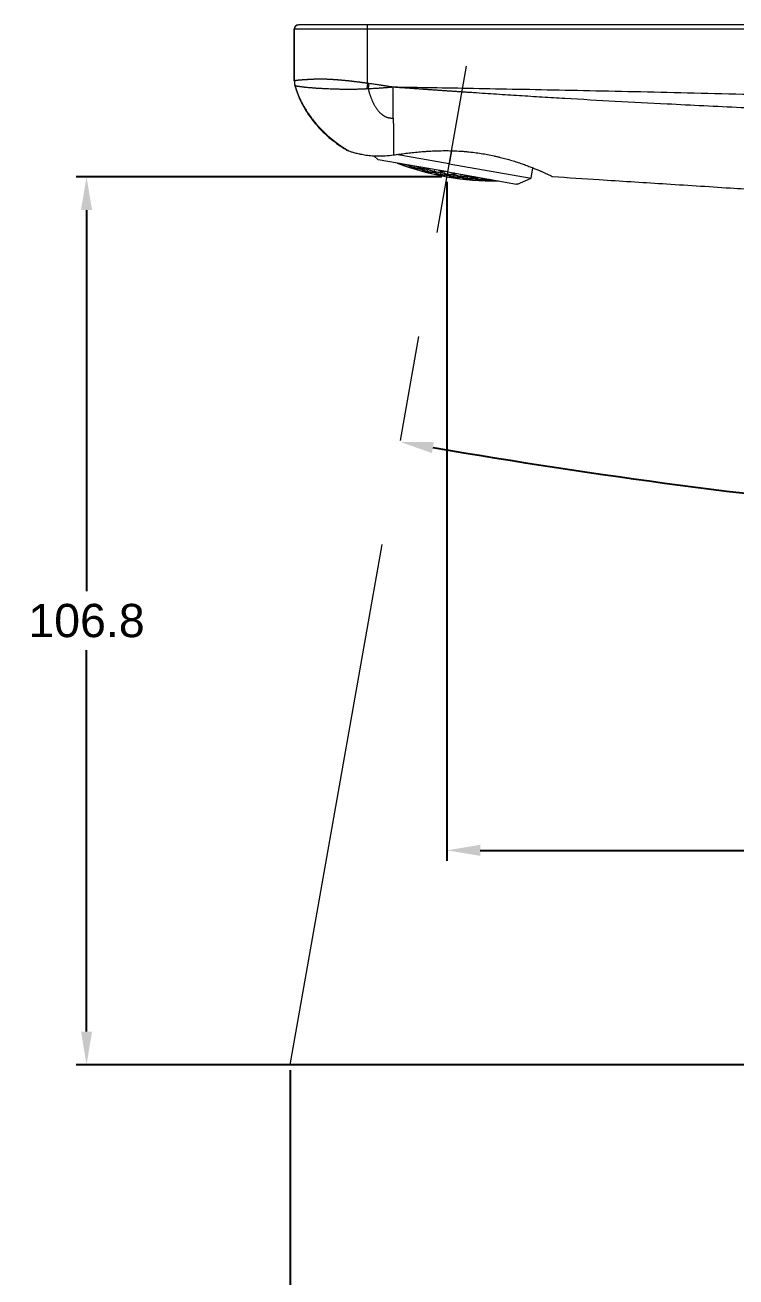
# Model space of a CAD drawing. Header units: millimetres. Extents: x 12315 to 13156, y -3112 to -2518.
# Drawn here: x 12731 to 12816.4, y -2922.5 to -2772 of the extents above; entities that cross this region are included whole.
import ezdxf

# ---------------------------------------------------------------- set-up
doc = ezdxf.new("R2010")
doc.units = ezdxf.units.MM
doc.linetypes.add('CENTERX2', pattern=[101.6, 63.5, -12.7, 12.7, -12.7])
doc.layers.add('CENTER', color=1, linetype='CENTERX2', lineweight=15)
doc.layers.add('DIM_', color=5, linetype='Continuous', lineweight=9)
doc.styles.get("Standard").update_dxf_attribs({"font": 'arial.ttf'})
doc.dimstyles.new('사본(2) STANDARD', dxfattribs={"dimscale": 0, "dimtxt": 4, "dimasz": 4, "dimexe": 1.25, "dimexo": 0.625, "dimgap": 1.5, "dimtad": 3, "dimtih": 1, "dimtoh": 1, "dimdec": 1, "dimzin": 9, "dimdsep": 46, "dimtxsty": 'Standard', "dimcen": 2.5, "dimclrd": 5, "dimclre": 5, "dimclrt": 5, "dimadec": 0, "dimazin": 0, "dimtfac": 1, "dimtdec": 1, "dimtmove": 0, "dimatfit": 3, "dimfxl": 1.25, "dimtfill": 1, "dimtolj": 1, "dimtzin": 0, "dimarcsym": 0})

# ---------------------------------------------------------------- blocks, each defined once
blk = doc.blocks.new('*D7')
at = {"layer": 'Defpoints', "color": 0, "transparency": 16777216}
for p in [(12781.68, -2790.27), (12738.36, -2897.03), (12888.82, -2897.03)]:
    blk.add_point(p, dxfattribs=at)
at = {"layer": 'DIM_', "color": 5, "lineweight": -2, "transparency": 16777216}
for p, q in [((12781.06, -2790.27), (12737.11, -2790.27)), ((12738.36, -2794.27), (12738.36, -2840.11)), ((12738.36, -2893.03), (12738.36, -2847.19)), ((12888.19, -2897.03), (12737.11, -2897.03))]:
    blk.add_line(p, q, dxfattribs=at)
at = {"layer": 'DIM_', "color": 5, "transparency": 16777216}
for points in [[(12737.7, -2794.27), (12739.03, -2794.27), (12738.36, -2790.27)], [(12737.7, -2893.03), (12739.03, -2893.03), (12738.36, -2897.03)]]:
    blk.add_solid(points, dxfattribs=at)
at = {"layer": 'DIM_', "color": 5, "transparency": 16777216, "insert": (12738.36, -2843.65), "char_height": 4, "attachment_point": 5, "bg_fill": 3, "box_fill_scale": 1.1, "bg_fill_color": 256, "bg_fill_true_color": 13158600, "bg_fill_transparency": 0}
blk.add_mtext('\\A1;106.8', dxfattribs=at)
blk = doc.blocks.new('*D8')
at = {"layer": 'Defpoints', "color": 0, "transparency": 16777216}
for p in [(12762.86, -2897.03), (12914.07, -2897.73), (12914.07, -2929.79)]:
    blk.add_point(p, dxfattribs=at)
at = {"layer": 'DIM_', "color": 5, "lineweight": -2, "transparency": 16777216}
for p, q in [((12762.86, -2897.66), (12762.86, -2931.04)), ((12914.07, -2898.36), (12914.07, -2931.04)), ((12766.86, -2929.79), (12830.42, -2929.79)), ((12910.07, -2929.79), (12846.5, -2929.79))]:
    blk.add_line(p, q, dxfattribs=at)
at = {"layer": 'DIM_', "color": 5, "transparency": 16777216}
for points in [[(12766.86, -2929.13), (12766.86, -2930.46), (12762.86, -2929.79)], [(12910.07, -2929.13), (12910.07, -2930.46), (12914.07, -2929.79)]]:
    blk.add_solid(points, dxfattribs=at)
at = {"layer": 'DIM_', "color": 5, "transparency": 16777216, "insert": (12838.46, -2929.79), "char_height": 4, "attachment_point": 5, "bg_fill": 3, "box_fill_scale": 1.1, "bg_fill_color": 256, "bg_fill_true_color": 13158600, "bg_fill_transparency": 0}
blk.add_mtext('\\A1;151.2', dxfattribs=at)
blk = doc.blocks.new('*D9')
at = {"layer": 'Defpoints', "color": 0, "transparency": 16777216}
for p in [(12781.68, -2790.27), (12914.07, -2861.38), (12914.07, -2871.25)]:
    blk.add_point(p, dxfattribs=at)
at = {"layer": 'DIM_', "color": 5, "lineweight": -2, "transparency": 16777216}
for p, q in [((12781.68, -2790.89), (12781.68, -2872.5)), ((12914.07, -2862), (12914.07, -2872.5)), ((12785.68, -2871.25), (12839.82, -2871.25)), ((12910.07, -2871.25), (12855.93, -2871.25))]:
    blk.add_line(p, q, dxfattribs=at)
at = {"layer": 'DIM_', "color": 5, "transparency": 16777216}
for points in [[(12785.68, -2870.58), (12785.68, -2871.91), (12781.68, -2871.25)], [(12910.07, -2870.58), (12910.07, -2871.91), (12914.07, -2871.25)]]:
    blk.add_solid(points, dxfattribs=at)
at = {"layer": 'DIM_', "color": 5, "transparency": 16777216, "insert": (12847.88, -2871.25), "char_height": 4, "attachment_point": 5, "bg_fill": 3, "box_fill_scale": 1.1, "bg_fill_color": 256, "bg_fill_true_color": 13158600, "bg_fill_transparency": 0}
blk.add_mtext('\\A1;132.4', dxfattribs=at)
blk = doc.blocks.new('*D11')
at = {"layer": 'Defpoints', "color": 0, "transparency": 16777216}
for p in [(12784.03, -2776.96), (12914.07, -2820.02), (12821.8, -2828.85), (12762.86, -2897.03), (12914.07, -2902.73)]:
    blk.add_point(p, dxfattribs=at)
at = {"layer": 'DIM_', "color": 5, "lineweight": -2, "transparency": 16777216}
for start, end in [(260.28837, 264.62102), (265.37876, 269.71163)]:
    blk.add_arc((12914.07, -2039.46), 794.76, start, end, dxfattribs=at)
at = {"layer": 'DIM_', "color": 5, "transparency": 16777216}
for points in [[(12779.89, -2823.49), (12780.11, -2822.18), (12776.06, -2822.15)], [(12910.07, -2833.55), (12910.07, -2834.88), (12914.07, -2834.22)]]:
    blk.add_solid(points, dxfattribs=at)
at = {"layer": 'DIM_', "color": 5, "transparency": 16777216, "insert": (12844.8, -2831.2), "char_height": 4, "attachment_point": 5, "bg_fill": 3, "box_fill_scale": 1.1, "bg_fill_color": 256, "bg_fill_true_color": 13158600, "bg_fill_transparency": 0}
blk.add_mtext('\\A1;10°', dxfattribs=at)

msp = doc.modelspace()

# ---------------------------------------------------------------- linework, layer by layer
at = {"linetype": 'Continuous', "lineweight": 18}
for p, q in [((12917.4, -2772.03), (12772.14, -2772.03)), ((12772.14, -2772.53), (12772.14, -2772.03)), ((12763.33, -2772.53), (12763.33, -2778.74)), ((12772.14, -2779.01), (12772.04, -2779.68)), ((12769.56, -2787.04), (12769.56, -2787.01)), ((12772.91, -2787.74), (12773.41, -2788.22)), ((12781.78, -2789.7), (12773.41, -2788.22)), ((12781.96, -2788.71), (12775.57, -2787.59)), ((12776.11, -2788.7), (12776.11, -2788.71)), ((12776.25, -2788.76), (12776.26, -2788.73)), ((12781.96, -2788.71), (12791.8, -2790.45)), ((12776.63, -2788.92), (12776.65, -2788.8)), ((12776.91, -2788.84), (12776.91, -2788.85)), ((12777.05, -2788.9), (12777.06, -2788.87)), ((12777.27, -2789.13), (12777.29, -2789.02)), ((12777.67, -2789.16), (12777.66, -2789.23)), ((12777.78, -2788.99), (12777.75, -2789.17)), ((12777.81, -2789.28), (12777.82, -2789.21)), ((12778.19, -2789.41), (12778.21, -2789.3)), ((12778.49, -2789.23), (12778.47, -2789.34)), ((12778.58, -2789.13), (12778.56, -2789.23)), ((12778.61, -2789.38), (12778.63, -2789.27)), ((12778.84, -2789.59), (12778.86, -2789.48)), ((12779.24, -2789.61), (12779.23, -2789.68)), ((12779.3, -2789.26), (12779.29, -2789.36)), ((12779.36, -2789.4), (12779.32, -2789.61)), ((12779.38, -2789.71), (12779.39, -2789.64)), ((12779.44, -2789.4), (12779.46, -2789.29)), ((12779.79, -2789.83), (12779.81, -2789.72)), ((12780.06, -2789.63), (12780.04, -2789.74)), ((12780.18, -2789.42), (12780.15, -2789.63)), ((12780.2, -2789.77), (12780.22, -2789.67)), ((12780.39, -2789.97), (12780.41, -2789.85)), ((12780.83, -2789.97), (12780.81, -2790.04)), ((12780.9, -2789.58), (12780.88, -2789.72)), ((12780.95, -2789.76), (12780.91, -2789.97)), ((12780.97, -2790.07), (12780.98, -2790)), ((12780.98, -2789.56), (12780.98, -2789.57)), ((12781.02, -2789.75), (12781.04, -2789.61)), ((12781.38, -2790.17), (12781.4, -2790.05)), ((12781.66, -2789.96), (12781.64, -2790.06)), ((12781.78, -2789.7), (12781.73, -2789.95)), ((12781.78, -2789.7), (12790.03, -2791.15)), ((12781.78, -2790.09), (12781.8, -2789.98)), ((12782, -2790.28), (12782.02, -2790.16)), ((12782.43, -2790.25), (12782.42, -2790.33)), ((12782.49, -2789.87), (12782.47, -2790.01)), ((12782.54, -2790.04), (12782.5, -2790.25)), ((12782.58, -2789.84), (12782.57, -2789.85)), ((12782.62, -2790.03), (12782.64, -2789.89)), ((12783.26, -2790.2), (12783.24, -2790.31)), ((12783.37, -2789.98), (12783.34, -2790.19)), ((12783.4, -2790.33), (12783.42, -2790.22)), ((12784.1, -2790.11), (12784.08, -2790.22)), ((12784.16, -2790.24), (12784.13, -2790.46)), ((12784.24, -2790.23), (12784.26, -2790.14)), ((12784.98, -2790.26), (12784.97, -2790.36)), ((12791.8, -2790.45), (12792.02, -2789.21)), ((12782.57, -2790.35), (12782.59, -2790.28)), ((12782.99, -2790.43), (12783.01, -2790.31)), ((12783.61, -2790.5), (12783.63, -2790.39)), ((12784.05, -2790.46), (12784.04, -2790.53)), ((12784.19, -2790.55), (12784.2, -2790.48)), ((12784.6, -2790.6), (12784.62, -2790.49)), ((12784.89, -2790.37), (12784.87, -2790.48)), ((12785.02, -2790.49), (12785.04, -2790.38)), ((12785.24, -2790.65), (12785.26, -2790.54)), ((12785.67, -2790.59), (12785.66, -2790.66)), ((12785.78, -2790.41), (12785.75, -2790.58)), ((12785.81, -2790.67), (12785.82, -2790.6)), ((12786.23, -2790.71), (12786.25, -2790.59)), ((12786.51, -2790.53), (12786.5, -2790.57)), ((12786.87, -2790.72), (12786.89, -2790.61)), ((12787.3, -2790.67), (12787.29, -2790.71)), ((12787.45, -2790.71), (12787.45, -2790.7)), ((12790.15, -2791.18), (12790.03, -2791.15)), ((12790.15, -2791.18), (12791.8, -2790.45))]:
    msp.add_line(p, q, dxfattribs=at)
at = {"linetype": 'Continuous', "lineweight": 13}
for p, q in [((12917.4, -2772.53), (12772.14, -2772.53)), ((12772.3, -2779.04), (12772.21, -2779.67)), ((12782.23, -2787.16), (12781.96, -2788.71))]:
    msp.add_line(p, q, dxfattribs=at)
at = {"linetype": 'Continuous', "lineweight": 18}
for radius, start, end in [(33.37, 249.3334, 270.6668), (33.36, 249.4072, 270.5926), (33.32, 250.5061, 251.0113), (33.32, 252.1672, 252.6702), (33.32, 253.3238, 253.8256), (33.32, 254.9745, 255.4749), (33.32, 256.1254, 256.6661), (33.32, 257.7287, 258.2449), (33.32, 258.9415, 259.4574), (33.32, 260.5426, 261.0585), (33.32, 261.7551, 262.2713), (33.32, 263.3339, 263.8746), (33.32, 264.5251, 265.0428), (33.32, 266.1571, 266.6589), (33.32, 267.3298, 267.8502), (33.32, 268.9539, 269.4765)]:
    msp.add_arc((12787.48, -2757.41), radius, start, end, dxfattribs=at)
for centre, major_axis, ratio, start_param, end_param in [((12763.84, -2772.53), (0, -0.5), 0.999974, 3.141593, 4.712387), ((12763.84, -2772.53), (0, 0.5), 0.999974, 0, 0.380353), ((12785.11, -2756.99), (-5.74, -32.54), 0.866025, 6.161486, 6.168125), ((12787.04, -2757.33), (5.8, 32.87), 0.866025, 2.959254, 2.965886), ((12787.11, -2757.34), (-5.8, -32.88), 0.866025, 6.100954, 6.115133), ((12784.72, -2756.92), (-5.72, -32.42), 0.866025, 6.198763, 6.210463), ((12784.64, -2756.91), (5.71, 32.39), 0.866025, 3.063456, 3.068853), ((12787.84, -2757.47), (5.8, 32.88), 0.866025, 2.959363, 2.985195), ((12787.91, -2757.48), (-5.8, -32.87), 0.866025, 6.100936, 6.126771), ((12785.44, -2757.05), (5.75, 32.63), 0.866025, 3.055237, 3.069348), ((12785.51, -2757.06), (-5.76, -32.65), 0.866025, 6.204477, 6.211066), ((12787.44, -2757.4), (5.8, 32.88), 0.866025, 3.001948, 3.008532), ((12785.04, -2756.98), (5.73, 32.52), 0.866025, 3.085942, 3.111706), ((12787.51, -2757.41), (-5.8, -32.88), 0.866025, 6.143628, 6.15771), ((12785.12, -2756.99), (-5.74, -32.54), 0.866025, 6.227572, 6.253319), ((12788.63, -2757.61), (5.78, 32.8), 0.866025, 2.965178, 2.98484), ((12788.71, -2757.63), (-5.78, -32.79), 0.866025, 6.108776, 6.126167), ((12788.23, -2757.54), (5.79, 32.85), 0.866025, 3.001885, 3.027576), ((12784.64, -2756.91), (5.71, 32.39), 0.866025, 3.12867, 3.154515), ((12788.31, -2757.55), (-5.79, -32.84), 0.866025, 6.143236, 6.168933), ((12784.71, -2756.92), (-5.72, -32.42), 0.866025, 6.270273, 6.296098), ((12785.84, -2757.12), (5.77, 32.72), 0.866025, 3.097851, 3.111888), ((12785.91, -2757.13), (-5.77, -32.73), 0.866025, 6.247024, 6.25358), ((12787.84, -2757.47), (5.8, 32.88), 0.866025, 3.044299, 3.050853), ((12785.43, -2757.05), (5.75, 32.63), 0.866025, 3.128765, 3.15442), ((12789.04, -2757.68), (5.77, 32.73), 0.866025, 3.001186, 3.026968), ((12787.92, -2757.48), (-5.8, -32.87), 0.866025, 6.18576, 6.200609), ((12785.51, -2757.06), (-5.76, -32.65), 0.866025, 6.270365, 6.296006), ((12789.11, -2757.7), (-5.77, -32.72), 0.866025, 6.14296, 6.168752), ((12788.64, -2757.61), (5.78, 32.8), 0.866025, 3.043956, 3.069569), ((12785.04, -2756.98), (5.73, 32.52), 0.866025, 3.171393, 3.197157), ((12788.71, -2757.63), (-5.78, -32.79), 0.866025, 6.185758, 6.211379), ((12785.11, -2756.99), (-5.74, -32.54), 0.866025, 0.02978, 0.055527), ((12786.23, -2757.19), (5.78, 32.79), 0.866025, 3.139531, 3.154357), ((12789.84, -2757.82), (5.74, 32.54), 0.866025, 3.017674, 3.026532), ((12786.31, -2757.2), (-5.78, -32.8), 0.866025, 0.005739, 0.012761), ((12788.24, -2757.54), (5.79, 32.85), 0.866025, 3.086342, 3.093363), ((12785.84, -2757.12), (5.77, 32.72), 0.866025, 3.171211, 3.196818), ((12789.44, -2757.75), (5.76, 32.65), 0.866025, 3.043741, 3.069474), ((12788.31, -2757.55), (-5.79, -32.84), 0.866025, 6.228163, 6.242743), ((12784.64, -2756.91), (5.71, 32.39), 0.866025, 3.214286, 3.219389), ((12785.91, -2757.13), (-5.77, -32.73), 0.866025, 0.029605, 0.055201), ((12789.51, -2757.77), (-5.75, -32.63), 0.866025, 6.185193, 6.21094), ((12784.71, -2756.92), (-5.72, -32.42), 0.866025, 0.07246, 0.087437), ((12789.04, -2757.68), (5.77, 32.73), 0.866025, 3.086392, 3.111988), ((12785.44, -2757.05), (5.75, 32.63), 0.866025, 3.213577, 3.239324), ((12789.11, -2757.7), (-5.77, -32.72), 0.866025, 6.227874, 6.253481), ((12785.51, -2757.06), (-5.76, -32.65), 0.866025, 0.071944, 0.097677), ((12790.24, -2757.89), (5.72, 32.42), 0.866025, 3.054246, 3.06887), ((12790.31, -2757.91), (-5.71, -32.39), 0.866025, 6.205049, 6.210445), ((12786.24, -2757.19), (5.78, 32.79), 0.866025, 3.213225, 3.238846), ((12789.84, -2757.82), (5.74, 32.54), 0.866025, 3.085979, 3.111726), ((12785.04, -2756.98), (5.73, 32.52), 0.866025, 3.256574, 3.260053), ((12789.91, -2757.84), (-5.73, -32.52), 0.866025, 6.227535, 6.253299), ((12785.11, -2756.99), (-5.74, -32.54), 0.866025, 0.114885, 0.123919), ((12785.84, -2757.12), (5.77, 32.72), 0.866025, 3.255851, 3.281643), ((12785.91, -2757.13), (-5.77, -32.73), 0.866025, 0.114625, 0.140407), ((12790.24, -2757.89), (5.72, 32.42), 0.866025, 3.12868, 3.154505), ((12790.32, -2757.91), (-5.71, -32.39), 0.866025, 6.270263, 6.296108), ((12786.64, -2757.26), (5.79, 32.84), 0.866025, 3.182035, 3.196615), ((12786.71, -2757.27), (-5.79, -32.85), 0.866025, 0.04823, 0.05525), ((12788.64, -2757.61), (5.78, 32.8), 0.866025, 3.128832, 3.135853), ((12788.72, -2757.63), (-5.78, -32.79), 0.866025, 6.27042, 6.285247), ((12786.31, -2757.2), (-5.78, -32.8), 0.866025, 0.072024, 0.097637), ((12789.44, -2757.75), (5.76, 32.65), 0.866025, 3.128772, 3.154413), ((12789.52, -2757.77), (-5.75, -32.63), 0.866025, 6.270358, 6.296013), ((12787.04, -2757.33), (5.8, 32.87), 0.866025, 3.224169, 3.239018), ((12787.11, -2757.34), (-5.8, -32.88), 0.866025, 0.09074, 0.097294), ((12789.04, -2757.68), (5.77, 32.73), 0.866025, 3.171198, 3.177754), ((12786.64, -2757.26), (5.79, 32.84), 0.866025, 3.255845, 3.281542), ((12789.11, -2757.7), (-5.77, -32.72), 0.866025, 0.029618, 0.044004), ((12786.71, -2757.27), (-5.79, -32.85), 0.866025, 0.114105, 0.139796), ((12789.84, -2757.82), (5.74, 32.54), 0.866025, 3.171373, 3.19712), ((12786.24, -2757.19), (5.78, 32.79), 0.866025, 3.298611, 3.316002), ((12789.91, -2757.84), (-5.73, -32.52), 0.866025, 0.0298, 0.055564), ((12786.31, -2757.2), (-5.78, -32.8), 0.866025, 0.156842, 0.176355), ((12787.44, -2757.4), (5.8, 32.88), 0.866025, 3.266807, 3.281238), ((12787.51, -2757.41), (-5.8, -32.88), 0.866025, 0.132799, 0.139558), ((12789.44, -2757.75), (5.76, 32.65), 0.866025, 3.213537, 3.220301), ((12787.04, -2757.33), (5.8, 32.87), 0.866025, 3.298095, 3.323931), ((12789.51, -2757.77), (-5.75, -32.63), 0.866025, 0.071984, 0.08662), ((12787.11, -2757.34), (-5.8, -32.88), 0.866025, 0.156398, 0.182231), ((12790.24, -2757.89), (5.72, 32.42), 0.866025, 3.214053, 3.228907), ((12790.31, -2757.91), (-5.71, -32.39), 0.866025, 0.072694, 0.077796), ((12787.84, -2757.47), (5.8, 32.88), 0.866025, 3.309117, 3.323822), ((12787.91, -2757.48), (-5.8, -32.87), 0.866025, 0.175442, 0.18225), ((12789.84, -2757.82), (5.74, 32.54), 0.866025, 3.256478, 3.263292), ((12789.91, -2757.84), (-5.73, -32.52), 0.866025, 0.114981, 0.11846)]:
    msp.add_ellipse(centre, major_axis=major_axis, ratio=ratio, start_param=start_param, end_param=end_param, dxfattribs=at)
for points, knots in [([(12763.47, -2772.18), (12763.45, -2772.21), (12763.41, -2772.26), (12763.36, -2772.35), (12763.33, -2772.44), (12763.33, -2772.51), (12763.33, -2772.54)], [0, 0, 0, 0, 0.26301, 0.520426, 0.767338, 1, 1, 1, 1]), ([(12763.34, -2772.53), (12763.33, -2772.53), (12763.33, -2772.53), (12763.33, -2772.53), (12763.33, -2772.53)], [0, 0, 0, 0, 0.995302, 1, 1, 1, 1]), ([(12763.38, -2779.2), (12763.62, -2780.07), (12764.26, -2781.72), (12765.8, -2783.93), (12767.6, -2785.71), (12768.93, -2786.64), (12769.57, -2787.01)], [0, 0, 0, 0, 0.261018, 0.522352, 0.78375, 1, 1, 1, 1]), ([(12769.56, -2787.04), (12769.56, -2787.04), (12769.58, -2787.05), (12769.68, -2787.09), (12769.76, -2787.11), (12769.86, -2787.15)], [0, 0, 0, 0, 0.499609, 0.499609, 1, 1, 1, 1]), ([(12769.86, -2787.15), (12769.95, -2787.18), (12770.05, -2787.22), (12770.3, -2787.3), (12770.44, -2787.34), (12770.75, -2787.43), (12770.93, -2787.47), (12771.18, -2787.53), (12771.25, -2787.54), (12771.33, -2787.56), (12771.38, -2787.57), (12771.41, -2787.57), (12771.54, -2787.6), (12771.65, -2787.62), (12772, -2787.67), (12772.25, -2787.7), (12772.77, -2787.75), (12773.05, -2787.77), (12773.49, -2787.77), (12773.64, -2787.77), (12773.87, -2787.77), (12773.99, -2787.77), (12774.11, -2787.76), (12774.19, -2787.76), (12774.23, -2787.75), (12774.59, -2787.73), (12774.93, -2787.7), (12775.27, -2787.65)], [0, 0, 0, 0, 0.125, 0.125, 0.25, 0.25, 0.375, 0.375, 0.40625, 0.421875, 0.421875, 0.4375, 0.4375, 0.5, 0.5, 0.625, 0.625, 0.75, 0.75, 0.8125, 0.8125, 0.84375, 0.859375, 0.859375, 0.875, 0.875, 1, 1, 1, 1]), ([(12775.27, -2787.65), (12775.51, -2787.61), (12776, -2787.55), (12776.75, -2787.45), (12777.52, -2787.36), (12778.05, -2787.31), (12778.59, -2787.26), (12778.86, -2787.24), (12779.2, -2787.22), (12779.27, -2787.21), (12779.41, -2787.2), (12779.48, -2787.2), (12779.69, -2787.19), (12779.82, -2787.18), (12780.24, -2787.16), (12780.8, -2787.14), (12781.63, -2787.13), (12782.19, -2787.14), (12782.75, -2787.16), (12783.03, -2787.18), (12783.46, -2787.2), (12783.6, -2787.21), (12783.81, -2787.23), (12783.88, -2787.24), (12784.02, -2787.25), (12784.37, -2787.28), (12784.99, -2787.35), (12785.79, -2787.47), (12786.58, -2787.6), (12787.09, -2787.71), (12787.41, -2787.78), (12787.47, -2787.79), (12787.6, -2787.82), (12787.66, -2787.83), (12787.84, -2787.88), (12787.97, -2787.91), (12788.33, -2788), (12788.8, -2788.12), (12789.48, -2788.31), (12790.11, -2788.51), (12790.52, -2788.65), (12790.81, -2788.75), (12790.91, -2788.79), (12791.09, -2788.85), (12791.19, -2788.89), (12791.46, -2788.99), (12791.8, -2789.12), (12792.28, -2789.31), (12792.56, -2789.43), (12792.77, -2789.52), (12792.87, -2789.56), (12792.96, -2789.6), (12793.03, -2789.63), (12793.06, -2789.64), (12793.21, -2789.71), (12793.32, -2789.76), (12793.53, -2789.85), (12793.72, -2789.94), (12793.96, -2790.05), (12794.08, -2790.11), (12794.16, -2790.15), (12794.2, -2790.17), (12794.23, -2790.18), (12794.25, -2790.19), (12794.26, -2790.2), (12794.3, -2790.22), (12794.36, -2790.25), (12794.38, -2790.25), (12794.38, -2790.25)], [0, 0, 0, 0, 0.03125, 0.0625, 0.09375, 0.125, 0.125, 0.15625, 0.15625, 0.164062, 0.164062, 0.171875, 0.171875, 0.1875, 0.1875, 0.21875, 0.25, 0.28125, 0.28125, 0.3125, 0.3125, 0.328125, 0.328125, 0.335937, 0.335937, 0.34375, 0.375, 0.40625, 0.4375, 0.46875, 0.46875, 0.476562, 0.476562, 0.484375, 0.484375, 0.5, 0.5, 0.53125, 0.5625, 0.59375, 0.625, 0.625, 0.640625, 0.640625, 0.65625, 0.65625, 0.6875, 0.71875, 0.75, 0.75, 0.765625, 0.773437, 0.773437, 0.78125, 0.78125, 0.8125, 0.8125, 0.84375, 0.875, 0.90625, 0.90625, 0.921875, 0.929687, 0.929687, 0.9375, 0.9375, 0.96875, 1, 1, 1, 1]), ([(12794.38, -2790.25), (12796.25, -2790.37), (12800.65, -2790.66), (12807.78, -2791.11), (12815.31, -2791.59), (12822.76, -2792.07), (12830.11, -2792.54), (12837.98, -2793.04), (12846.47, -2793.59), (12855.64, -2794.17), (12861.99, -2794.58), (12865.3, -2794.79)], [0, 0, 0, 0, 0.079273, 0.186261, 0.30131, 0.398095, 0.50134, 0.612013, 0.731229, 0.860178, 1, 1, 1, 1])]:
    msp.add_open_spline(points, degree=3, knots=knots, dxfattribs=at)
for points, degree in [([(12763.66, -2772.07), (12763.47, -2772.18)], 1), ([(12772.14, -2772.03), (12771.92, -2772.03), (12771.45, -2772.03), (12770.68, -2772.03), (12769.83, -2772.03), (12768.91, -2772.03), (12767.93, -2772.03), (12766.98, -2772.03), (12766.1, -2772.03), (12765.35, -2772.03), (12764.79, -2772.03), (12764.44, -2772.03), (12764.21, -2772.03), (12764.07, -2772.03), (12763.97, -2772.03), (12763.9, -2772.03), (12763.85, -2772.03), (12763.84, -2772.03), (12763.84, -2772.03)], 3), ([(12772.14, -2779.01), (12772.14, -2772.53)], 1), ([(12763.34, -2778.74), (12763.34, -2778.8), (12763.35, -2778.92), (12763.37, -2779.1), (12763.4, -2779.22), (12763.41, -2779.28)], 3), ([(12772.04, -2779.68), (12772.1, -2779.68), (12772.16, -2779.68), (12772.21, -2779.67)], 3), ([(12772.21, -2779.67), (12772.33, -2779.67), (12772.55, -2779.66), (12772.85, -2779.64), (12773.12, -2779.63), (12773.36, -2779.61), (12773.57, -2779.6), (12773.75, -2779.58), (12773.92, -2779.57), (12774.09, -2779.56), (12774.26, -2779.55), (12774.44, -2779.53), (12774.61, -2779.52), (12774.78, -2779.51), (12774.94, -2779.49), (12775.09, -2779.48), (12775.19, -2779.48), (12775.23, -2779.47)], 3)]:
    msp.add_open_spline(points, degree=degree, dxfattribs=at)
at = {"linetype": 'Continuous', "lineweight": 13}
for points, degree in [([(12763.34, -2778.74), (12763.34, -2772.53)], 1), ([(12772.14, -2779.01), (12772.16, -2779.02), (12772.19, -2779.02), (12772.25, -2779.03), (12772.28, -2779.04), (12772.3, -2779.04)], 3), ([(12772.21, -2779.67), (12772.47, -2780.7), (12772.87, -2781.77), (12773.45, -2782.76), (12774.24, -2783.27), (12775.24, -2783.22)], 5), ([(12772.3, -2779.04), (12772.42, -2779.05), (12772.63, -2779.08), (12772.92, -2779.12), (12773.19, -2779.16), (12773.42, -2779.2), (12773.62, -2779.23), (12773.8, -2779.25), (12773.97, -2779.28), (12774.13, -2779.3), (12774.3, -2779.33), (12774.46, -2779.35), (12774.63, -2779.38), (12774.79, -2779.41), (12774.95, -2779.43), (12775.1, -2779.45), (12775.19, -2779.47), (12775.23, -2779.47)], 3), ([(12775.23, -2779.47), (12778.23, -2779.52), (12784.68, -2779.63), (12795.66, -2779.84), (12808.02, -2780.1), (12821.32, -2780.43), (12836.24, -2780.87), (12850.86, -2781.38), (12864.15, -2781.91), (12871.8, -2782.24), (12875.35, -2782.4)], 3)]:
    msp.add_open_spline(points, degree=degree, dxfattribs=at)
for points, degree, knots in [([(12772.14, -2772.53), (12770.92, -2772.53), (12768.36, -2772.53), (12765.16, -2772.53), (12763.47, -2772.53), (12763.36, -2772.53), (12763.34, -2772.53)], 3, [0, 0, 0, 0, 0.238246, 0.497314, 0.756382, 1, 1, 1, 1]), ([(12763.33, -2778.75), (12763.33, -2778.75), (12763.33, -2778.75), (12763.33, -2778.75), (12763.33, -2778.75), (12763.33, -2778.75), (12763.33, -2778.75), (12763.33, -2778.75), (12763.33, -2778.75), (12763.33, -2778.75), (12763.33, -2778.74), (12763.34, -2778.74), (12763.34, -2778.74), (12763.34, -2778.74), (12763.34, -2778.74), (12763.34, -2778.74)], 3, [0, 0, 0, 0, 0.080878, 0.15781, 0.234719, 0.311593, 0.388421, 0.465191, 0.541892, 0.618512, 0.69504, 0.771464, 0.847773, 0.923956, 1, 1, 1, 1]), ([(12763.34, -2778.74), (12763.34, -2778.73), (12763.34, -2778.73), (12763.34, -2778.73), (12763.35, -2778.73), (12763.35, -2778.73), (12763.35, -2778.72), (12763.36, -2778.72), (12763.36, -2778.72), (12763.37, -2778.72), (12763.37, -2778.71), (12763.38, -2778.71), (12763.39, -2778.71), (12763.39, -2778.71), (12763.4, -2778.7), (12763.41, -2778.7), (12763.42, -2778.7), (12763.43, -2778.7), (12763.44, -2778.69), (12763.46, -2778.69), (12763.47, -2778.69), (12763.49, -2778.68), (12763.5, -2778.68), (12763.52, -2778.68), (12763.54, -2778.68), (12763.56, -2778.67), (12763.58, -2778.67), (12763.6, -2778.67), (12763.63, -2778.66), (12763.65, -2778.66), (12763.68, -2778.66), (12763.71, -2778.65), (12763.74, -2778.65), (12763.77, -2778.65), (12763.8, -2778.64), (12763.84, -2778.64), (12763.87, -2778.64), (12763.91, -2778.63), (12763.95, -2778.63), (12763.99, -2778.63), (12764.04, -2778.62), (12764.08, -2778.62), (12764.13, -2778.62), (12764.18, -2778.61), (12764.22, -2778.61), (12764.27, -2778.61), (12764.33, -2778.6), (12764.38, -2778.6), (12764.44, -2778.6), (12764.49, -2778.59), (12764.55, -2778.59), (12764.61, -2778.58), (12764.67, -2778.58), (12764.74, -2778.58), (12764.8, -2778.57), (12764.87, -2778.57), (12764.94, -2778.56), (12765.01, -2778.56), (12765.08, -2778.56), (12765.15, -2778.55), (12765.22, -2778.55), (12765.3, -2778.54), (12765.38, -2778.54), (12765.46, -2778.54), (12765.54, -2778.53), (12765.62, -2778.53), (12765.7, -2778.52), (12765.78, -2778.52), (12765.86, -2778.52), (12765.93, -2778.51), (12766, -2778.51), (12766.08, -2778.51), (12766.15, -2778.51), (12766.23, -2778.51), (12766.31, -2778.5), (12766.39, -2778.5), (12766.47, -2778.5), (12766.55, -2778.5), (12766.64, -2778.51), (12766.72, -2778.51), (12766.81, -2778.51), (12766.9, -2778.51), (12766.99, -2778.51), (12767.08, -2778.52), (12767.18, -2778.52), (12767.27, -2778.52), (12767.37, -2778.53), (12767.46, -2778.53), (12767.56, -2778.54), (12767.66, -2778.54), (12767.77, -2778.55), (12767.87, -2778.55), (12767.97, -2778.56), (12768.08, -2778.57), (12768.19, -2778.58), (12768.3, -2778.58), (12768.41, -2778.59), (12768.52, -2778.6), (12768.63, -2778.61), (12768.75, -2778.62), (12768.86, -2778.63), (12768.98, -2778.64), (12769.1, -2778.65), (12769.22, -2778.66), (12769.34, -2778.67), (12769.46, -2778.69), (12769.59, -2778.7), (12769.71, -2778.71), (12769.84, -2778.72), (12769.96, -2778.74), (12770.09, -2778.75), (12770.22, -2778.77), (12770.35, -2778.78), (12770.48, -2778.8), (12770.62, -2778.81), (12770.75, -2778.83), (12770.89, -2778.85), (12771.02, -2778.86), (12771.16, -2778.88), (12771.3, -2778.9), (12771.44, -2778.92), (12771.57, -2778.94), (12771.71, -2778.95), (12771.86, -2778.97), (12772, -2778.99), (12772.09, -2779.01), (12772.14, -2779.01)], 3, [0, 0, 0, 0, 0.011, 0.022, 0.033, 0.043995, 0.054985, 0.065966, 0.076937, 0.087896, 0.09884, 0.109767, 0.120674, 0.131561, 0.142424, 0.153262, 0.164072, 0.174853, 0.185602, 0.196318, 0.206998, 0.217642, 0.228246, 0.238809, 0.24933, 0.259807, 0.270237, 0.28062, 0.290953, 0.301237, 0.311468, 0.321645, 0.331768, 0.341835, 0.351843, 0.361793, 0.371681, 0.381506, 0.391268, 0.400964, 0.410593, 0.420153, 0.429644, 0.439064, 0.448412, 0.457685, 0.466884, 0.476007, 0.485053, 0.494021, 0.502909, 0.511717, 0.520444, 0.529089, 0.537651, 0.54613, 0.554526, 0.562836, 0.571062, 0.579202, 0.587257, 0.595227, 0.603111, 0.610909, 0.618623, 0.626254, 0.633803, 0.641274, 0.647301, 0.653319, 0.659326, 0.665323, 0.671309, 0.677286, 0.683254, 0.689212, 0.695161, 0.701101, 0.707033, 0.712958, 0.718875, 0.724786, 0.730691, 0.736591, 0.742487, 0.74838, 0.754271, 0.76016, 0.766049, 0.77194, 0.777832, 0.783729, 0.789631, 0.795539, 0.801456, 0.807382, 0.813321, 0.819272, 0.82524, 0.831225, 0.837232, 0.843264, 0.849324, 0.855414, 0.861538, 0.867697, 0.873894, 0.880131, 0.886409, 0.89273, 0.899095, 0.905505, 0.911961, 0.918463, 0.925012, 0.931607, 0.938249, 0.944937, 0.95167, 0.958449, 0.965271, 0.972137, 0.979044, 0.985991, 0.992977, 1, 1, 1, 1]), ([(12763.39, -2779.26), (12763.39, -2779.26), (12763.39, -2779.26), (12763.39, -2779.26), (12763.4, -2779.26), (12763.4, -2779.26), (12763.4, -2779.27), (12763.4, -2779.27), (12763.41, -2779.27), (12763.41, -2779.27), (12763.41, -2779.28)], 3, [0, 0, 0, 0, 0.117445, 0.245482, 0.372861, 0.499587, 0.625665, 0.751096, 0.875876, 1, 1, 1, 1]), ([(12763.41, -2779.28), (12763.42, -2779.29), (12763.43, -2779.33), (12763.44, -2779.38), (12763.46, -2779.44), (12763.48, -2779.51), (12763.51, -2779.59), (12763.53, -2779.67), (12763.56, -2779.76), (12763.6, -2779.86), (12763.63, -2779.96), (12763.67, -2780.07), (12763.72, -2780.19), (12763.76, -2780.31), (12763.81, -2780.44), (12763.87, -2780.58), (12763.93, -2780.72), (12764, -2780.87), (12764.07, -2781.02), (12764.14, -2781.18), (12764.23, -2781.34), (12764.32, -2781.51), (12764.49, -2781.83), (12764.76, -2782.28), (12765.13, -2782.84), (12765.51, -2783.36), (12765.79, -2783.71), (12765.97, -2783.92), (12766.05, -2784.01), (12766.12, -2784.09), (12766.2, -2784.18), (12766.28, -2784.26), (12766.35, -2784.34), (12766.43, -2784.43), (12766.51, -2784.51), (12766.59, -2784.59), (12766.67, -2784.67), (12766.75, -2784.75), (12766.83, -2784.83), (12766.91, -2784.91), (12766.99, -2784.99), (12767.08, -2785.07), (12767.16, -2785.15), (12767.24, -2785.22), (12767.33, -2785.3), (12767.41, -2785.38), (12767.5, -2785.45), (12767.58, -2785.52), (12767.67, -2785.6), (12767.76, -2785.67), (12767.84, -2785.74), (12767.93, -2785.81), (12768.02, -2785.89), (12768.11, -2785.96), (12768.2, -2786.03), (12768.29, -2786.09), (12768.38, -2786.16), (12768.47, -2786.23), (12768.56, -2786.3), (12768.65, -2786.36), (12768.74, -2786.43), (12768.83, -2786.49), (12768.92, -2786.55), (12769.01, -2786.62), (12769.11, -2786.68), (12769.2, -2786.74), (12769.29, -2786.8), (12769.39, -2786.86), (12769.48, -2786.92), (12769.57, -2786.98), (12769.67, -2787.04), (12769.76, -2787.09), (12769.83, -2787.13), (12769.86, -2787.15)], 3, [0, 0, 0, 0, 0.004798, 0.01031, 0.016534, 0.023472, 0.031121, 0.039483, 0.048555, 0.058339, 0.068834, 0.08004, 0.091958, 0.104586, 0.117926, 0.131978, 0.146744, 0.162223, 0.178417, 0.195327, 0.212954, 0.231301, 0.250368, 0.317829, 0.382206, 0.443473, 0.501597, 0.512545, 0.523493, 0.534442, 0.545391, 0.556339, 0.567286, 0.578232, 0.589177, 0.60012, 0.61106, 0.621999, 0.632934, 0.643867, 0.654795, 0.66572, 0.676641, 0.687557, 0.698467, 0.709372, 0.720271, 0.731164, 0.742049, 0.752928, 0.763798, 0.77466, 0.785514, 0.796358, 0.807193, 0.818017, 0.828831, 0.839634, 0.850425, 0.861205, 0.871971, 0.882724, 0.893464, 0.90419, 0.914901, 0.925597, 0.936277, 0.946941, 0.957588, 0.968218, 0.978831, 0.989425, 1, 1, 1, 1]), ([(12763.41, -2779.28), (12763.42, -2779.28), (12763.42, -2779.28), (12763.42, -2779.28), (12763.42, -2779.28), (12763.43, -2779.28), (12763.43, -2779.29), (12763.44, -2779.29), (12763.44, -2779.29), (12763.45, -2779.3), (12763.46, -2779.3), (12763.47, -2779.31), (12763.47, -2779.31), (12763.49, -2779.32), (12763.52, -2779.32), (12763.56, -2779.33), (12763.6, -2779.35), (12763.66, -2779.36), (12763.73, -2779.37), (12763.8, -2779.38), (12763.87, -2779.39), (12763.94, -2779.4), (12764.02, -2779.42), (12764.11, -2779.43), (12764.21, -2779.44), (12764.32, -2779.46), (12764.44, -2779.47), (12764.57, -2779.49), (12764.69, -2779.5), (12764.83, -2779.51), (12765.02, -2779.53), (12765.27, -2779.55), (12765.53, -2779.57), (12765.72, -2779.59), (12765.89, -2779.6), (12766.09, -2779.61), (12766.32, -2779.62), (12766.58, -2779.64), (12766.88, -2779.65), (12767.23, -2779.67), (12767.59, -2779.68), (12767.91, -2779.7), (12768.17, -2779.71), (12768.42, -2779.71), (12768.68, -2779.72), (12768.94, -2779.73), (12769.22, -2779.74), (12769.54, -2779.74), (12769.89, -2779.74), (12770.25, -2779.74), (12770.55, -2779.73), (12770.81, -2779.73), (12771.04, -2779.72), (12771.27, -2779.71), (12771.49, -2779.7), (12771.65, -2779.7), (12771.8, -2779.69), (12771.93, -2779.69), (12772.01, -2779.68), (12772.04, -2779.68)], 3, [0, 0, 0, 0, 0.010882, 0.02186, 0.032937, 0.044117, 0.055405, 0.066804, 0.078314, 0.089937, 0.101673, 0.113523, 0.125487, 0.137563, 0.168439, 0.198779, 0.228577, 0.257829, 0.286537, 0.3147, 0.335182, 0.35585, 0.376705, 0.397748, 0.418984, 0.440415, 0.462045, 0.483875, 0.50591, 0.516782, 0.542913, 0.584389, 0.605078, 0.62349, 0.639615, 0.653448, 0.67559, 0.695785, 0.714032, 0.741659, 0.767398, 0.783009, 0.798137, 0.812815, 0.827071, 0.840934, 0.854418, 0.872775, 0.891483, 0.908655, 0.928018, 0.936998, 0.948655, 0.962915, 0.972368, 0.980777, 0.988175, 0.994581, 1, 1, 1, 1]), ([(12775.23, -2779.47), (12775.4, -2779.48), (12775.74, -2779.51), (12776.25, -2779.54), (12776.75, -2779.58), (12777.24, -2779.61), (12777.73, -2779.65), (12778.22, -2779.68), (12778.7, -2779.72), (12779.17, -2779.75), (12779.64, -2779.78), (12780.11, -2779.82), (12780.57, -2779.85), (12781.02, -2779.88), (12781.47, -2779.91), (12781.92, -2779.94), (12782.35, -2779.97), (12782.79, -2780), (12783.22, -2780.03), (12783.64, -2780.06), (12784.06, -2780.09), (12784.48, -2780.11), (12785.67, -2780.19), (12787.64, -2780.32), (12790.39, -2780.5), (12793.13, -2780.67), (12796.97, -2780.9), (12801.98, -2781.18), (12807.54, -2781.47), (12812.58, -2781.72), (12817.05, -2781.94), (12821.96, -2782.16), (12827.3, -2782.4), (12833.08, -2782.65), (12838.88, -2782.89), (12844.71, -2783.13), (12850.78, -2783.37), (12857.13, -2783.62), (12862.13, -2783.82), (12865.58, -2783.95), (12867.43, -2784.02), (12869.33, -2784.1), (12871.27, -2784.17), (12873.25, -2784.25), (12874.59, -2784.3), (12875.26, -2784.33)], 3, [0, 0, 0, 0, 0.005106, 0.010161, 0.015166, 0.02012, 0.025024, 0.029878, 0.034681, 0.039434, 0.044137, 0.048789, 0.053391, 0.057942, 0.062444, 0.066894, 0.071295, 0.075645, 0.079945, 0.084194, 0.088393, 0.092541, 0.096639, 0.124206, 0.151704, 0.179134, 0.206495, 0.266979, 0.329242, 0.373507, 0.418161, 0.463205, 0.52067, 0.578403, 0.636403, 0.694673, 0.753213, 0.818205, 0.885108, 0.90314, 0.921618, 0.940543, 0.959915, 0.979734, 1, 1, 1, 1]), ([(12775.24, -2783.22), (12775.24, -2782.9), (12775.24, -2782.41), (12775.24, -2781.69), (12775.23, -2780.92), (12775.23, -2780.1), (12775.23, -2779.68), (12775.23, -2779.47)], 5, [0, 0, 0, 0, 0, 0, 0.5, 0.75, 1, 1, 1, 1, 1, 1]), ([(12775.24, -2783.22), (12775.24, -2783.23), (12775.24, -2783.25), (12775.24, -2783.28), (12775.24, -2783.32), (12775.24, -2783.35), (12775.24, -2783.38), (12775.24, -2783.41), (12775.24, -2783.45), (12775.24, -2783.48), (12775.24, -2783.51), (12775.24, -2783.54), (12775.24, -2783.57), (12775.24, -2783.6), (12775.24, -2783.63), (12775.24, -2783.66), (12775.24, -2783.69), (12775.24, -2783.72), (12775.24, -2783.75), (12775.24, -2783.78), (12775.24, -2783.81), (12775.24, -2783.84), (12775.24, -2783.86), (12775.25, -2783.89), (12775.25, -2783.92), (12775.25, -2783.95), (12775.25, -2783.97), (12775.25, -2784), (12775.25, -2784.03), (12775.25, -2784.05), (12775.25, -2784.08), (12775.25, -2784.11), (12775.25, -2784.13), (12775.25, -2784.16), (12775.25, -2784.18), (12775.25, -2784.21), (12775.25, -2784.23), (12775.25, -2784.26), (12775.25, -2784.28), (12775.25, -2784.31), (12775.25, -2784.33), (12775.25, -2784.36), (12775.25, -2784.38), (12775.25, -2784.4), (12775.25, -2784.43), (12775.25, -2784.45), (12775.25, -2784.47), (12775.25, -2784.5), (12775.25, -2784.52), (12775.25, -2784.54), (12775.25, -2784.56), (12775.25, -2784.59), (12775.25, -2784.61), (12775.25, -2784.63), (12775.25, -2784.65), (12775.25, -2784.67), (12775.25, -2784.69), (12775.25, -2784.71), (12775.25, -2784.73), (12775.25, -2784.75), (12775.25, -2784.77), (12775.25, -2784.79), (12775.25, -2784.81), (12775.25, -2784.83), (12775.25, -2784.85), (12775.25, -2784.87), (12775.25, -2784.89), (12775.25, -2784.91), (12775.25, -2784.93), (12775.25, -2784.95), (12775.25, -2784.97), (12775.25, -2784.98), (12775.25, -2785), (12775.25, -2785.02), (12775.25, -2785.04), (12775.25, -2785.05), (12775.25, -2785.07), (12775.25, -2785.09), (12775.25, -2785.11), (12775.25, -2785.12), (12775.25, -2785.14), (12775.25, -2785.16), (12775.25, -2785.17), (12775.25, -2785.19), (12775.25, -2785.2), (12775.25, -2785.22), (12775.25, -2785.23), (12775.25, -2785.25), (12775.25, -2785.27), (12775.25, -2785.28), (12775.25, -2785.3), (12775.25, -2785.31), (12775.25, -2785.32), (12775.25, -2785.34), (12775.26, -2785.35), (12775.26, -2785.37), (12775.26, -2785.38), (12775.26, -2785.4), (12775.26, -2785.41), (12775.26, -2785.42), (12775.26, -2785.44), (12775.26, -2785.45), (12775.26, -2785.46), (12775.26, -2785.47), (12775.26, -2785.49), (12775.26, -2785.5), (12775.26, -2785.51), (12775.26, -2785.52), (12775.26, -2785.54), (12775.26, -2785.55), (12775.26, -2785.56), (12775.26, -2785.57), (12775.26, -2785.58), (12775.26, -2785.6), (12775.26, -2785.61), (12775.26, -2785.62), (12775.26, -2785.63), (12775.26, -2785.64), (12775.26, -2785.65), (12775.26, -2785.66), (12775.26, -2785.67), (12775.26, -2785.68), (12775.26, -2785.69), (12775.26, -2785.7), (12775.26, -2785.71), (12775.26, -2785.72), (12775.26, -2785.73), (12775.26, -2785.74), (12775.26, -2785.75), (12775.26, -2785.76), (12775.26, -2785.77), (12775.26, -2785.78), (12775.26, -2785.78), (12775.26, -2785.79), (12775.26, -2785.8), (12775.26, -2785.81), (12775.26, -2785.82), (12775.26, -2785.83), (12775.26, -2785.83), (12775.26, -2785.84), (12775.26, -2785.85), (12775.26, -2785.86), (12775.26, -2785.86), (12775.26, -2785.87), (12775.26, -2785.88), (12775.26, -2785.89), (12775.26, -2785.89), (12775.26, -2785.9), (12775.26, -2785.91), (12775.26, -2785.91), (12775.26, -2785.92), (12775.26, -2785.93), (12775.26, -2785.93), (12775.26, -2785.94), (12775.26, -2785.94), (12775.26, -2785.95), (12775.26, -2785.96), (12775.26, -2785.96), (12775.26, -2785.97), (12775.26, -2785.97), (12775.26, -2785.98), (12775.26, -2785.98), (12775.26, -2785.99), (12775.26, -2785.99), (12775.26, -2786), (12775.26, -2786), (12775.26, -2786.01), (12775.26, -2786.01), (12775.26, -2786.01), (12775.26, -2786.02), (12775.26, -2786.02), (12775.26, -2786.03), (12775.26, -2786.03), (12775.26, -2786.03), (12775.26, -2786.04), (12775.26, -2786.04), (12775.26, -2786.04), (12775.26, -2786.05), (12775.26, -2786.09), (12775.26, -2786.2), (12775.26, -2786.36), (12775.27, -2786.55), (12775.27, -2786.77), (12775.27, -2786.93), (12775.27, -2787.04), (12775.27, -2787.1), (12775.27, -2787.15), (12775.27, -2787.2), (12775.27, -2787.26), (12775.28, -2787.31), (12775.28, -2787.36), (12775.28, -2787.41), (12775.28, -2787.46), (12775.28, -2787.51), (12775.28, -2787.55), (12775.27, -2787.6), (12775.27, -2787.63), (12775.27, -2787.65)], 3, [0, 0, 0, 0, 0.004736, 0.009454, 0.014154, 0.018835, 0.023498, 0.028143, 0.03277, 0.037379, 0.041969, 0.046541, 0.051096, 0.055632, 0.06015, 0.06465, 0.069131, 0.073595, 0.07804, 0.082467, 0.086876, 0.091266, 0.095639, 0.099992, 0.104328, 0.108645, 0.112944, 0.117224, 0.121486, 0.125729, 0.129953, 0.134159, 0.138346, 0.142515, 0.146664, 0.150795, 0.154907, 0.159, 0.163073, 0.167128, 0.171163, 0.17518, 0.179176, 0.183154, 0.187112, 0.19105, 0.194969, 0.198869, 0.202748, 0.206608, 0.210448, 0.214268, 0.218068, 0.221848, 0.225607, 0.229347, 0.233066, 0.236764, 0.240442, 0.2441, 0.247737, 0.251353, 0.254949, 0.258523, 0.262077, 0.265609, 0.269121, 0.272611, 0.27608, 0.279527, 0.282954, 0.286358, 0.289741, 0.293102, 0.296442, 0.29976, 0.303055, 0.306329, 0.30958, 0.31281, 0.316017, 0.319202, 0.322364, 0.325504, 0.328621, 0.331716, 0.334788, 0.337837, 0.340863, 0.343866, 0.346846, 0.349803, 0.352737, 0.355647, 0.358535, 0.361398, 0.364238, 0.367055, 0.369848, 0.372617, 0.375362, 0.378084, 0.380781, 0.383455, 0.386104, 0.388729, 0.39133, 0.393907, 0.396459, 0.398987, 0.40149, 0.403969, 0.406423, 0.408852, 0.411257, 0.413637, 0.415991, 0.418321, 0.420626, 0.422905, 0.42516, 0.427389, 0.429593, 0.431771, 0.433925, 0.436052, 0.438154, 0.440231, 0.442282, 0.444307, 0.446306, 0.44828, 0.450228, 0.45215, 0.454045, 0.455915, 0.457759, 0.459577, 0.461368, 0.463133, 0.464872, 0.466585, 0.468271, 0.469931, 0.471564, 0.473171, 0.474751, 0.476305, 0.477832, 0.479333, 0.480806, 0.482253, 0.483673, 0.485067, 0.486433, 0.487773, 0.489085, 0.490371, 0.491629, 0.492861, 0.494065, 0.495242, 0.496392, 0.497515, 0.498611, 0.499679, 0.500721, 0.501734, 0.502721, 0.50368, 0.504612, 0.505516, 0.506393, 0.507243, 0.508065, 0.508859, 0.509626, 0.510366, 0.511077, 0.543459, 0.58471, 0.63516, 0.695201, 0.765277, 0.782859, 0.800522, 0.818265, 0.836089, 0.853992, 0.871974, 0.890035, 0.908173, 0.926387, 0.944678, 0.963045, 0.981485, 1, 1, 1, 1])]:
    msp.add_open_spline(points, degree=degree, knots=knots, dxfattribs=at)
at = {"layer": 'CENTER'}
msp.add_line((12762.86, -2897.03), (12784.03, -2776.96), dxfattribs=at)

# ---------------------------------------------------------------- next in the draw order: dimensions: what is measured, and where the dimension line sits
at = {"layer": 'DIM_'}
dim = msp.add_linear_dim(base=(12738.36, -2897.03), p1=(12781.68, -2790.27), p2=(12888.82, -2897.03), angle=90, dimstyle='사본(2) STANDARD', override={"dimscale": 1, "dimtad": 0}, dxfattribs=at)
dim.commit()
dim.dimension.update_dxf_attribs({"geometry": '*D7', "text_midpoint": (12738.36, -2843.65)})

# ---------------------------------------------------------------- next in the draw order: dimensions: what is measured, and where the dimension line sits
for base, p1, p2, picture, middle in [((12914.07, -2871.25), (12781.68, -2790.27), (12914.07, -2861.38), '*D9', (12847.88, -2871.25)), ((12914.07, -2929.79), (12762.86, -2897.03), (12914.07, -2897.73), '*D8', (12838.46, -2929.79))]:
    dim = msp.add_linear_dim(base=base, p1=p1, p2=p2, dimstyle='사본(2) STANDARD', override={"dimscale": 1, "dimtad": 0}, dxfattribs=at)
    dim.commit()
    dim.dimension.update_dxf_attribs({"geometry": picture, "text_midpoint": middle})

# ---------------------------------------------------------------- next in the draw order: dimensions: what is measured, and where the dimension line sits
dim = msp.add_angular_dim_2l(base=(12821.8, -2828.85), line1=((12914.07, -2820.02), (12914.07, -2902.73)), line2=((12762.86, -2897.03), (12784.03, -2776.96)), dimstyle='사본(2) STANDARD', override={"dimscale": 1, "dimtad": 0}, dxfattribs=at)
dim.commit()
dim.dimension.update_dxf_attribs({"geometry": '*D11', "text_midpoint": (12844.8, -2831.2)})

doc.saveas('drawing.dxf')
